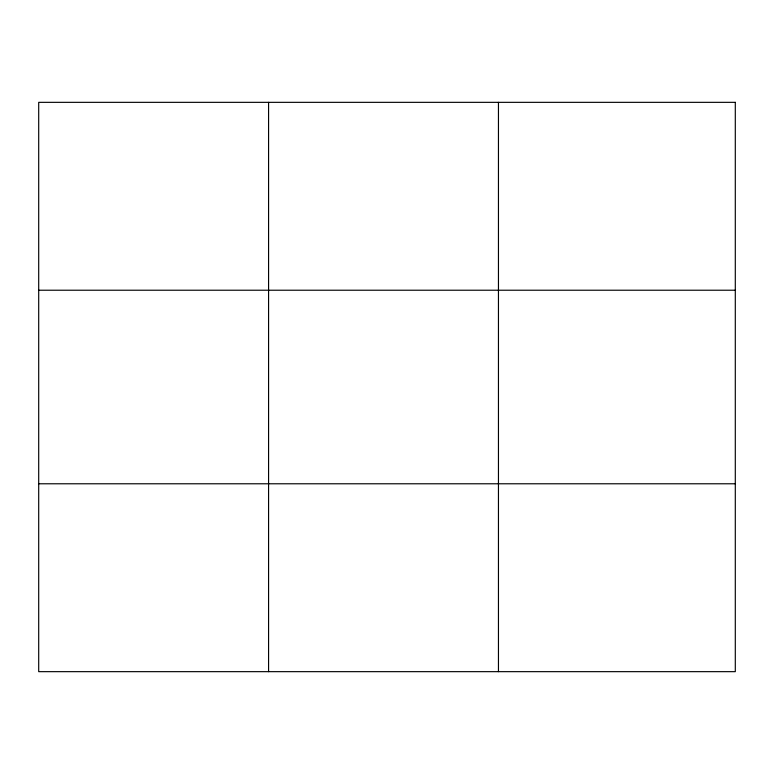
<?xml version="1.0" encoding="UTF-8"?>
<svg xmlns="http://www.w3.org/2000/svg" width="774" height="774" viewBox="0 0 774 774"><rect width="100%" height="100%" fill="white"/><g stroke="black" fill="none" stroke-linecap="round" stroke-linejoin="round"><path stroke-width="1.16" d="M268.578 671.658L268.578 102.342M498.456 671.658L498.456 102.342M38.7 290.221L735.3 290.221M38.7 483.779L735.3 483.779M735.3 102.342L735.3 671.658L38.7 671.658L38.7 102.342L735.3 102.342"/></g></svg>
